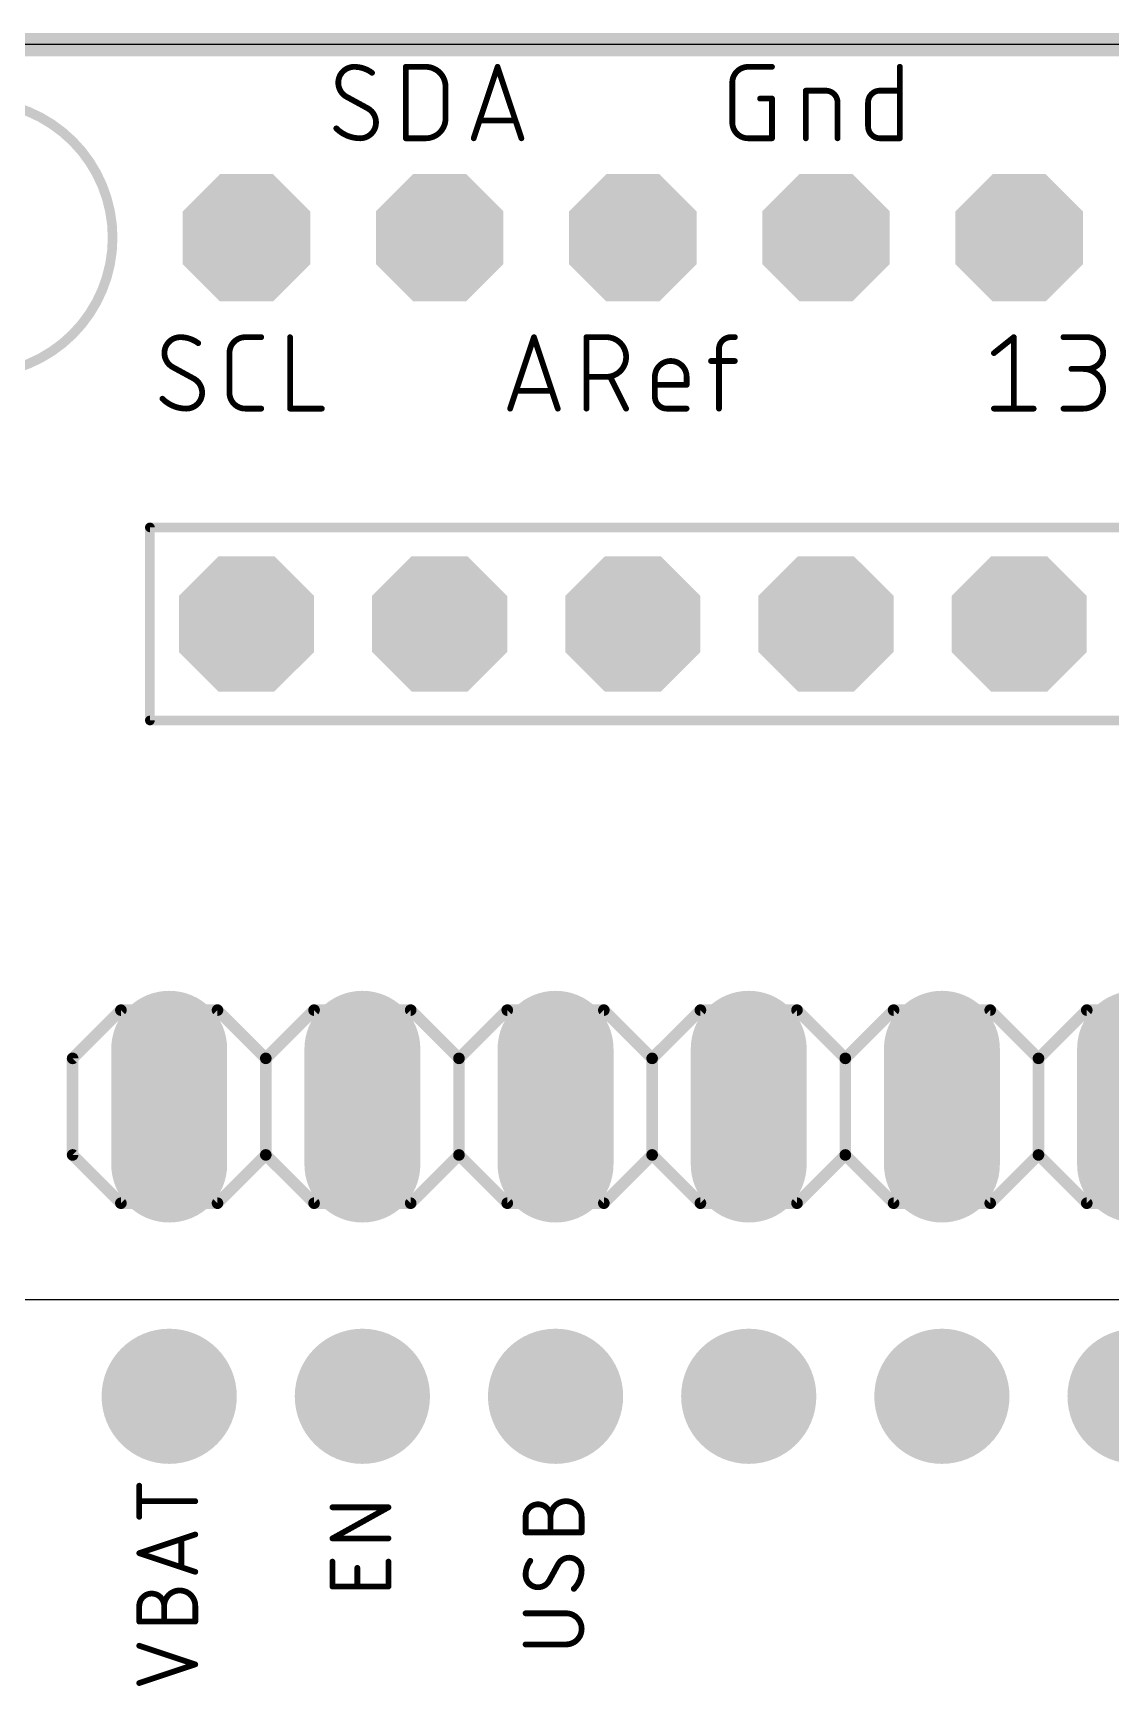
# Model space of a CAD drawing. Extents: x -0.2 to 68.7, y -0.2 to 53.5.
# Drawn here: x 15.99 to 30.16, y 31.75 to 53.49 of the extents above; entities that cross this region are included whole.
import ezdxf

# ---------------------------------------------------------------- set-up
doc = ezdxf.new("R2010")
doc.units = 0
for name, color, linetype in [('17', 82, 'CONTINUOUS'), ('20', 30, 'CONTINUOUS'), ('21', 253, 'CONTINUOUS'), ('51', 253, 'CONTINUOUS')]:
    doc.layers.add(name, color=color, linetype=linetype)

# ---------------------------------------------------------------- blocks, each defined once
blk = doc.blocks.new('RECT')
blk.add_solid([(-0.5, -0.5), (0.5, -0.5), (-0.5, 0.5), (0.5, 0.5)])
blk = doc.blocks.new('LONGP100')
at = {"const_width": 1}
blk.add_lwpolyline([(-0.5, 0), (0.5, 0)], dxfattribs=at)
at = {"const_width": 0.5}
for points in [[(-0.5, 0.25, 1), (-0.5, -0.25)], [(0.5, -0.25, 1), (0.5, 0.25)]]:
    blk.add_lwpolyline(points, format="xyb", dxfattribs=at)
blk = doc.blocks.new('OCTAGONP')
at = {"const_width": 0.5}
blk.add_lwpolyline([(-0.25, -0.1036), (-0.25, 0.1036), (-0.1036, 0.25), (0.1036, 0.25), (0.25, 0.1036), (0.25, -0.1036), (0.1036, -0.25), (-0.1036, -0.25), (-0.25, -0.1036), (-0.25, 0.1036)], dxfattribs=at)
blk = doc.blocks.new('ROUNDP')
at = {"const_width": 0.5}
blk.add_lwpolyline([(0, -0.25, 1), (0, 0.25, 1), (0, -0.25)], format="xyb", dxfattribs=at)

msp = doc.modelspace()

# ---------------------------------------------------------------- linework, layer by layer
at = {"layer": '20', "const_width": 0.3048}
msp.add_lwpolyline([(0.635, 53.34), (64.507, 53.34)], dxfattribs=at)
at = {"layer": '21'}
msp.add_line((49.53, 36.83), (3.81, 36.83), dxfattribs=at)
for points, const_width in [([(20.2121, 53.0479, 0.4142), (20.0032, 52.8391)], 0.0762), ([(20.447, 52.9696, 0.1623), (20.2121, 53.0479)], 0.0762), ([(20.2121, 53.0669, 1), (20.212, 53.0289)], 0.0381), ([(20.212, 53.0288, 1), (20.2121, 53.0669)], 0.0381), ([(20.9105, 53.0479, 1), (20.8724, 53.0479)], 0.0381), ([(20.8915, 53.067, 1), (20.8915, 53.0289)], 0.0381), ([(21.1526, 53.067, 1), (21.1526, 53.0289)], 0.0381), ([(21.4136, 52.7868, 0.4142), (21.1526, 53.0479)], 0.0762), ([(21.1526, 53.0289, 1), (21.1526, 53.067)], 0.0381), ([(22.1155, 53.0539, 1), (22.0794, 53.0419)], 0.0381), ([(22.1155, 53.0419, 1), (22.0794, 53.0539)], 0.0381), ([(25.3929, 53.0479, 0.4142), (25.1841, 52.8391)], 0.0762), ([(25.3929, 53.067, 1), (25.3929, 53.0289)], 0.0381), ([(25.3929, 53.0289, 1), (25.3929, 53.0669)], 0.0381), ([(25.7062, 53.0289, 1), (25.7062, 53.067)], 0.0381), ([(27.4058, 53.0479, 1), (27.3677, 53.0479)], 0.0381), ([(20.0032, 52.8391, 0.2656), (20.1076, 52.6563)], 0.0762), ([(20.0223, 52.8391, 1), (19.9842, 52.8391)], 0.0381), ([(19.9842, 52.8391, 1), (20.0223, 52.8391)], 0.0381), ([(20.4356, 52.9543, 1), (20.4584, 52.9848)], 0.0381), ([(25.2032, 52.8391, 1), (25.1651, 52.8391)], 0.0381), ([(25.1651, 52.8391, 1), (25.2032, 52.8391)], 0.0381), ([(20.1167, 52.673, 1), (20.0985, 52.6396)], 0.0381), ([(20.098, 52.6399, 1), (20.1173, 52.6727)], 0.0381), ([(21.4327, 52.7868, 1), (21.3946, 52.7868)], 0.0381), ([(21.3946, 52.7868, 1), (21.4327, 52.7868)], 0.0381), ([(25.5496, 52.6493, 1), (25.5496, 52.6112)], 0.0381), ([(25.7253, 52.6302, 1), (25.6872, 52.6302)], 0.0381), ([(25.7062, 52.6112, 1), (25.7062, 52.6493)], 0.0381), ([(26.1507, 52.7537, 1), (26.1507, 52.7156)], 0.0381), ([(26.1698, 52.7346, 1), (26.1317, 52.7346)], 0.0381), ([(26.4118, 52.7537, 1), (26.4118, 52.7156)], 0.0381), ([(26.5684, 52.578, 0.4142), (26.4118, 52.7346)], 0.0762), ([(26.4118, 52.7156, 1), (26.4118, 52.7537)], 0.0381), ([(27.1257, 52.7346, 0.4142), (26.9691, 52.578)], 0.0762), ([(27.1257, 52.7537, 1), (27.1257, 52.7156)], 0.0381), ([(27.1257, 52.7156, 1), (27.1257, 52.7537)], 0.0381), ([(27.3868, 52.7156, 1), (27.3868, 52.7537)], 0.0381), ([(20.4992, 52.3169, 0.2656), (20.3948, 52.4997)], 0.0762), ([(20.4045, 52.5161, 1), (20.3851, 52.4833)], 0.0381), ([(20.3857, 52.483, 1), (20.4039, 52.5164)], 0.0381), ([(21.1526, 52.1081, 0.4142), (21.4136, 52.3692)], 0.0762), ([(21.4327, 52.3692, 1), (21.3946, 52.3692)], 0.0381), ([(26.5874, 52.578, 1), (26.5493, 52.578)], 0.0381), ([(26.5493, 52.578, 1), (26.5874, 52.578)], 0.0381), ([(26.9882, 52.578, 1), (26.9501, 52.578)], 0.0381), ([(26.9501, 52.578, 1), (26.9882, 52.578)], 0.0381), ([(19.9771, 52.2386, 0.2), (20.2904, 52.1081)], 0.0762), ([(19.9906, 52.252, 1), (19.9636, 52.2252)], 0.0381), ([(20.2904, 52.1081, 0.4142), (20.4992, 52.3169)], 0.0762), ([(20.5183, 52.3169, 1), (20.4802, 52.3169)], 0.0381), ([(20.4802, 52.3169, 1), (20.5183, 52.3169)], 0.0381), ([(21.3946, 52.3692, 1), (21.4327, 52.3692)], 0.0381), ([(21.8625, 52.3621, 1), (21.8625, 52.324)], 0.0381), ([(22.3324, 52.324, 1), (22.3324, 52.3621)], 0.0381), ([(25.1841, 52.3169, 0.4142), (25.3929, 52.1081)], 0.0762), ([(25.2032, 52.3169, 1), (25.1651, 52.3169)], 0.0381), ([(25.1651, 52.3169, 1), (25.2032, 52.3169)], 0.0381), ([(26.9691, 52.2647, 0.4142), (27.1257, 52.1081)], 0.0762), ([(26.9882, 52.2647, 1), (26.9501, 52.2647)], 0.0381), ([(26.9501, 52.2647, 1), (26.9882, 52.2647)], 0.0381), ([(20.2904, 52.1272, 1), (20.2904, 52.0891)], 0.0381), ([(20.2904, 52.0891, 1), (20.2904, 52.1271)], 0.0381), ([(20.8724, 52.1081, 1), (20.9105, 52.1081)], 0.0381), ([(20.8915, 52.1272, 1), (20.8915, 52.0891)], 0.0381), ([(21.1526, 52.1271, 1), (21.1525, 52.0891)], 0.0381), ([(21.1526, 52.0891, 1), (21.1526, 52.1272)], 0.0381), ([(21.7661, 52.1141, 1), (21.8022, 52.1021)], 0.0381), ([(22.3926, 52.1021, 1), (22.4288, 52.1141)], 0.0381), ([(25.3929, 52.1272, 1), (25.3929, 52.0891)], 0.0381), ([(25.3929, 52.0891, 1), (25.3929, 52.1272)], 0.0381), ([(25.6872, 52.1081, 1), (25.7253, 52.1081)], 0.0381), ([(25.7062, 52.0891, 1), (25.7062, 52.1272)], 0.0381), ([(26.1317, 52.1081, 1), (26.1698, 52.1081)], 0.0381), ([(26.5493, 52.1081, 1), (26.5874, 52.1081)], 0.0381), ([(27.1257, 52.1272, 1), (27.1257, 52.0891)], 0.0381), ([(27.1257, 52.0891, 1), (27.1257, 52.1272)], 0.0381), ([(27.3677, 52.1081, 1), (27.4058, 52.1081)], 0.0381), ([(27.3868, 52.0891, 1), (27.3868, 52.1272)], 0.0381), ([(17.9261, 49.4919, 0.4142), (17.7172, 49.2831)], 0.0762), ([(18.161, 49.4136, 0.1623), (17.9261, 49.4919)], 0.0762), ([(17.9261, 49.5109, 1), (17.926, 49.4729)], 0.0381), ([(17.926, 49.4728, 1), (17.9261, 49.5109)], 0.0381), ([(18.1496, 49.3983, 1), (18.1724, 49.4288)], 0.0381), ([(18.7813, 49.4919, 0.4142), (18.5724, 49.2831)], 0.0762), ([(18.7813, 49.511, 1), (18.7813, 49.4729)], 0.0381), ([(18.7813, 49.4729, 1), (18.7813, 49.5109)], 0.0381), ([(18.9901, 49.4729, 1), (18.9901, 49.511)], 0.0381), ([(19.3883, 49.4919, 1), (19.3502, 49.4919)], 0.0381), ([(22.5944, 49.4979, 1), (22.5583, 49.4859)], 0.0381), ([(22.5944, 49.4859, 1), (22.5583, 49.4979)], 0.0381), ([(23.2659, 49.511, 1), (23.2659, 49.4729)], 0.0381), ([(23.2849, 49.4919, 1), (23.2468, 49.4919)], 0.0381), ([(23.5269, 49.511, 1), (23.5269, 49.4729)], 0.0381), ([(23.5269, 48.9698, 1), (23.5269, 49.4919)], 0.0762), ([(23.5269, 49.4729, 1), (23.5269, 49.511)], 0.0381), ([(25.0278, 49.3353, 1), (24.9897, 49.3353)], 0.0381), ([(25.1654, 49.4919, 0.4142), (25.0088, 49.3353)], 0.0762), ([(25.1654, 49.511, 1), (25.1654, 49.4729)], 0.0381), ([(25.1654, 49.4729, 1), (25.1654, 49.5109)], 0.0381), ([(25.2176, 49.4729, 1), (25.2176, 49.511)], 0.0381), ([(28.9045, 49.4919, 1), (28.8664, 49.4919)], 0.0381), ([(28.8973, 49.477, 1), (28.8735, 49.5068)], 0.0381), ([(29.5388, 49.511, 1), (29.5388, 49.4729)], 0.0381), ([(29.8521, 49.511, 1), (29.8521, 49.4729)], 0.0381), ([(29.8521, 49.0742, 1), (29.8521, 49.4919)], 0.0762), ([(29.8521, 49.4729, 1), (29.8521, 49.511)], 0.0381), ([(17.7172, 49.2831, 0.2656), (17.8216, 49.1003)], 0.0762), ([(17.7363, 49.2831, 1), (17.6982, 49.2831)], 0.0381), ([(17.6982, 49.2831, 1), (17.7363, 49.2831)], 0.0381), ([(17.8307, 49.117, 1), (17.8125, 49.0836)], 0.0381), ([(18.5915, 49.2831, 1), (18.5534, 49.2831)], 0.0381), ([(18.5534, 49.2831, 1), (18.5915, 49.2831)], 0.0381), ([(24.5835, 48.9698, 1), (24.1658, 48.9698)], 0.0762), ([(24.9043, 49.1977, 1), (24.9043, 49.1596)], 0.0381), ([(24.9897, 49.3353, 1), (25.0278, 49.3353)], 0.0381), ([(25.2176, 49.1596, 1), (25.2176, 49.1977)], 0.0381), ([(28.6125, 49.2979, 1), (28.6363, 49.2682)], 0.0381), ([(17.812, 49.0839, 1), (17.8313, 49.1167)], 0.0381), ([(18.2132, 48.7609, 0.2656), (18.1088, 48.9437)], 0.0762), ([(18.1185, 48.9601, 1), (18.0991, 48.9273)], 0.0381), ([(18.0997, 48.927, 1), (18.1179, 48.9604)], 0.0381), ([(23.2659, 48.9888, 1), (23.2659, 48.9507)], 0.0381), ([(23.5269, 48.9888, 1), (23.5269, 48.9507)], 0.0381), ([(23.5269, 48.9507, 1), (23.5269, 48.9888)], 0.0381), ([(23.5962, 48.9783, 1), (23.5621, 48.9613)], 0.0381), ([(24.1849, 48.9698, 1), (24.1468, 48.9698)], 0.0381), ([(24.1468, 48.9698, 1), (24.1849, 48.9698)], 0.0381), ([(24.6026, 48.9698, 1), (24.5645, 48.9698)], 0.0381), ([(24.5645, 48.9698, 1), (24.6026, 48.9698)], 0.0381), ([(29.6432, 49.0933, 1), (29.6432, 49.0552)], 0.0381), ([(29.7998, 48.5521, 1), (29.7998, 49.0742)], 0.0762), ([(29.7998, 49.0933, 1), (29.7998, 49.0552)], 0.0381), ([(29.8521, 49.0933, 1), (29.8521, 49.0552)], 0.0381), ([(29.8521, 49.0552, 1), (29.8521, 49.0933)], 0.0381), ([(17.6911, 48.6826, 0.2), (18.0044, 48.5521)], 0.0762), ([(17.7046, 48.696, 1), (17.6776, 48.6692)], 0.0381), ([(18.0044, 48.5521, 0.4142), (18.2132, 48.7609)], 0.0762), ([(18.2323, 48.7609, 1), (18.1942, 48.7609)], 0.0381), ([(18.1942, 48.7609, 1), (18.2323, 48.7609)], 0.0381), ([(18.5724, 48.7609, 0.4142), (18.7813, 48.5521)], 0.0762), ([(18.5915, 48.7609, 1), (18.5534, 48.7609)], 0.0381), ([(18.5534, 48.7609, 1), (18.5915, 48.7609)], 0.0381), ([(22.3414, 48.8061, 1), (22.3414, 48.768)], 0.0381), ([(22.8113, 48.768, 1), (22.8113, 48.8061)], 0.0381), ([(24.1658, 48.8844, 1), (24.1658, 48.8463)], 0.0381), ([(24.1658, 48.7087, 0.4142), (24.3225, 48.5521)], 0.0762), ([(24.1849, 48.7087, 1), (24.1468, 48.7087)], 0.0381), ([(24.1468, 48.7087, 1), (24.1849, 48.7087)], 0.0381), ([(24.5645, 48.8654, 1), (24.6026, 48.8654)], 0.0381), ([(24.5835, 48.8463, 1), (24.5835, 48.8844)], 0.0381), ([(18.0044, 48.5712, 1), (18.0044, 48.5331)], 0.0381), ([(18.0044, 48.5331, 1), (18.0044, 48.5711)], 0.0381), ([(18.7813, 48.5712, 1), (18.7813, 48.5331)], 0.0381), ([(18.7813, 48.5331, 1), (18.7813, 48.5712)], 0.0381), ([(18.9901, 48.5331, 1), (18.9901, 48.5712)], 0.0381), ([(19.3692, 48.5712, 1), (19.3692, 48.5331)], 0.0381), ([(19.3502, 48.5521, 1), (19.3883, 48.5521)], 0.0381), ([(19.7869, 48.5331, 1), (19.7869, 48.5712)], 0.0381), ([(22.245, 48.5581, 1), (22.2812, 48.5461)], 0.0381), ([(22.8716, 48.5461, 1), (22.9077, 48.5581)], 0.0381), ([(23.2468, 48.5521, 1), (23.2849, 48.5521)], 0.0381), ([(23.771, 48.5436, 1), (23.805, 48.5606)], 0.0381), ([(24.3225, 48.5712, 1), (24.3225, 48.5331)], 0.0381), ([(24.3225, 48.5331, 1), (24.3225, 48.5712)], 0.0381), ([(24.5835, 48.5331, 1), (24.5835, 48.5712)], 0.0381), ([(24.9897, 48.5521, 1), (25.0278, 48.5521)], 0.0381), ([(28.6244, 48.5712, 1), (28.6244, 48.5331)], 0.0381), ([(28.8664, 48.5521, 1), (28.9045, 48.5521)], 0.0381), ([(29.1465, 48.5331, 1), (29.1465, 48.5712)], 0.0381), ([(29.5388, 48.5712, 1), (29.5388, 48.5331)], 0.0381), ([(29.7998, 48.5712, 1), (29.7998, 48.5331)], 0.0381), ([(29.7998, 48.5331, 1), (29.7998, 48.5712)], 0.0381), ([(17.526, 47.0218, 1), (17.526, 46.9582)], 0.0635), ([(17.5577, 46.99, 1), (17.4943, 46.99)], 0.0635), ([(17.526, 44.4818, 1), (17.526, 44.4183)], 0.0635), ([(17.4943, 44.45, 1), (17.5577, 44.45)], 0.0635), ([(17.145, 40.6781, 1), (17.145, 40.6019)], 0.0762), ([(17.1719, 40.6131, 1), (17.1181, 40.6669)], 0.0762), ([(18.4419, 40.6669, 1), (18.3881, 40.6131)], 0.0762), ([(18.415, 40.6019, 1), (18.415, 40.6781)], 0.0762), ([(19.685, 40.6781, 1), (19.685, 40.6019)], 0.0762), ([(19.7119, 40.6131, 1), (19.6581, 40.6669)], 0.0762), ([(20.9819, 40.6669, 1), (20.9281, 40.6131)], 0.0762), ([(20.955, 40.6019, 1), (20.955, 40.6781)], 0.0762), ([(22.225, 40.6781, 1), (22.225, 40.6019)], 0.0762), ([(22.2519, 40.6131, 1), (22.1981, 40.6669)], 0.0762), ([(23.5219, 40.6669, 1), (23.4681, 40.6131)], 0.0762), ([(23.495, 40.6019, 1), (23.495, 40.6781)], 0.0762), ([(24.765, 40.6781, 1), (24.765, 40.6019)], 0.0762), ([(24.7919, 40.6131, 1), (24.7381, 40.6669)], 0.0762), ([(26.0619, 40.6669, 1), (26.0081, 40.6131)], 0.0762), ([(26.035, 40.6019, 1), (26.035, 40.6781)], 0.0762), ([(27.305, 40.6781, 1), (27.305, 40.6019)], 0.0762), ([(27.3319, 40.6131, 1), (27.2781, 40.6669)], 0.0762), ([(28.6019, 40.6669, 1), (28.5481, 40.6131)], 0.0762), ([(28.575, 40.6019, 1), (28.575, 40.6781)], 0.0762), ([(29.845, 40.6781, 1), (29.845, 40.6019)], 0.0762), ([(29.8719, 40.6131, 1), (29.8181, 40.6669)], 0.0762), ([(16.5481, 40.005, 1), (16.4719, 40.005)], 0.0762), ([(16.4831, 40.0319, 1), (16.5369, 39.9781)], 0.0762), ([(19.0881, 40.005, 1), (19.0119, 40.005)], 0.0762), ([(19.0231, 40.0319, 1), (19.0769, 39.9781)], 0.0762), ([(19.0231, 39.9781, 1), (19.0769, 40.0319)], 0.0762), ([(21.6281, 40.005, 1), (21.5519, 40.005)], 0.0762), ([(21.5631, 40.0319, 1), (21.6169, 39.9781)], 0.0762), ([(21.5631, 39.9781, 1), (21.6169, 40.0319)], 0.0762), ([(24.1681, 40.005, 1), (24.0919, 40.005)], 0.0762), ([(24.1031, 40.0319, 1), (24.1569, 39.9781)], 0.0762), ([(24.1031, 39.9781, 1), (24.1569, 40.0319)], 0.0762), ([(26.7081, 40.005, 1), (26.6319, 40.005)], 0.0762), ([(26.6431, 40.0319, 1), (26.6969, 39.9781)], 0.0762), ([(26.6431, 39.9781, 1), (26.6969, 40.0319)], 0.0762), ([(29.2481, 40.005, 1), (29.1719, 40.005)], 0.0762), ([(29.1831, 40.0319, 1), (29.2369, 39.9781)], 0.0762), ([(29.1831, 39.9781, 1), (29.2369, 40.0319)], 0.0762), ([(16.4719, 38.735, 1), (16.5481, 38.735)], 0.0762), ([(16.5369, 38.7619, 1), (16.4831, 38.7081)], 0.0762), ([(19.0119, 38.735, 1), (19.0881, 38.735)], 0.0762), ([(19.0769, 38.7619, 1), (19.0231, 38.7081)], 0.0762), ([(19.0769, 38.7081, 1), (19.0231, 38.7619)], 0.0762), ([(21.5519, 38.735, 1), (21.6281, 38.735)], 0.0762), ([(21.6169, 38.7619, 1), (21.5631, 38.7081)], 0.0762), ([(21.6169, 38.7081, 1), (21.5631, 38.7619)], 0.0762), ([(24.0919, 38.735, 1), (24.1681, 38.735)], 0.0762), ([(24.1569, 38.7619, 1), (24.1031, 38.7081)], 0.0762), ([(24.1569, 38.7081, 1), (24.1031, 38.7619)], 0.0762), ([(26.6319, 38.735, 1), (26.7081, 38.735)], 0.0762), ([(26.6969, 38.7619, 1), (26.6431, 38.7081)], 0.0762), ([(26.6969, 38.7081, 1), (26.6431, 38.7619)], 0.0762), ([(29.1719, 38.735, 1), (29.2481, 38.735)], 0.0762), ([(29.2369, 38.7619, 1), (29.1831, 38.7081)], 0.0762), ([(29.2369, 38.7081, 1), (29.1831, 38.7619)], 0.0762), ([(17.145, 38.1381, 1), (17.145, 38.0619)], 0.0762), ([(17.1181, 38.0731, 1), (17.1719, 38.1269)], 0.0762), ([(18.3881, 38.1269, 1), (18.4419, 38.0731)], 0.0762), ([(18.415, 38.0619, 1), (18.415, 38.1381)], 0.0762), ([(19.685, 38.1381, 1), (19.685, 38.0619)], 0.0762), ([(19.6581, 38.0731, 1), (19.7119, 38.1269)], 0.0762), ([(20.9281, 38.1269, 1), (20.9819, 38.0731)], 0.0762), ([(20.955, 38.0619, 1), (20.955, 38.1381)], 0.0762), ([(22.225, 38.1381, 1), (22.225, 38.0619)], 0.0762), ([(22.1981, 38.0731, 1), (22.2519, 38.1269)], 0.0762), ([(23.4681, 38.1269, 1), (23.5219, 38.0731)], 0.0762), ([(23.495, 38.0619, 1), (23.495, 38.1381)], 0.0762), ([(24.765, 38.1381, 1), (24.765, 38.0619)], 0.0762), ([(24.7381, 38.0731, 1), (24.7919, 38.1269)], 0.0762), ([(26.0081, 38.1269, 1), (26.0619, 38.0731)], 0.0762), ([(26.035, 38.0619, 1), (26.035, 38.1381)], 0.0762), ([(27.305, 38.1381, 1), (27.305, 38.0619)], 0.0762), ([(27.2781, 38.0731, 1), (27.3319, 38.1269)], 0.0762), ([(28.5481, 38.1269, 1), (28.6019, 38.0731)], 0.0762), ([(28.575, 38.0619, 1), (28.575, 38.1381)], 0.0762), ([(29.845, 38.1381, 1), (29.845, 38.0619)], 0.0762), ([(29.8181, 38.0731, 1), (29.8719, 38.1269)], 0.0762), ([(17.4054, 34.384, 1), (17.3673, 34.384)], 0.0381), ([(17.3863, 34.1985, 1), (17.3863, 34.1604)], 0.0381), ([(18.1229, 34.1604, 1), (18.1229, 34.1985)], 0.0381), ([(19.9263, 34.1188, 1), (19.9263, 34.0807)], 0.0381), ([(20.6722, 34.0831, 1), (20.6536, 34.1164)], 0.0381), ([(20.6629, 34.0807, 1), (20.6629, 34.1188)], 0.0381), ([(22.7937, 33.9755, 1), (22.4663, 33.9755)], 0.0762), ([(23.2029, 33.9755, 1), (22.7937, 33.9755)], 0.0762), ([(17.3673, 33.9748, 1), (17.4054, 33.9748)], 0.0381), ([(22.4854, 33.9755, 1), (22.4473, 33.9755)], 0.0381), ([(22.4473, 33.9755, 1), (22.4854, 33.9755)], 0.0381), ([(22.8127, 33.9755, 1), (22.7746, 33.9755)], 0.0381), ([(22.7746, 33.9755, 1), (22.8127, 33.9755)], 0.0381), ([(22.7746, 33.9755, 1), (22.8127, 33.9755)], 0.0381), ([(23.2219, 33.9755, 1), (23.1838, 33.9755)], 0.0381), ([(23.1838, 33.9755, 1), (23.2219, 33.9755)], 0.0381), ([(17.9578, 33.6808, 1), (17.9197, 33.6808)], 0.0381), ([(18.1289, 33.7241, 1), (18.1169, 33.7603)], 0.0381), ([(19.9263, 33.7096, 1), (19.9263, 33.6715)], 0.0381), ([(19.917, 33.7072, 1), (19.9356, 33.6739)], 0.0381), ([(20.6629, 33.6715, 1), (20.6629, 33.7096)], 0.0381), ([(22.4663, 33.79, 1), (22.4663, 33.7519)], 0.0381), ([(22.4473, 33.7709, 1), (22.4854, 33.7709)], 0.0381), ([(22.7746, 33.7709, 1), (22.8127, 33.7709)], 0.0381), ([(23.1838, 33.7709, 1), (23.2219, 33.7709)], 0.0381), ([(23.2029, 33.7519, 1), (23.2029, 33.79)], 0.0381), ([(17.3923, 33.5147, 1), (17.3803, 33.4786)], 0.0381), ([(17.3803, 33.5147, 1), (17.3923, 33.4786)], 0.0381), ([(17.9197, 33.3125, 1), (17.9578, 33.3125)], 0.0381), ([(18.1169, 33.2331, 1), (18.1289, 33.2692)], 0.0381), ([(19.9454, 33.3855, 1), (19.9073, 33.3855)], 0.0381), ([(20.2727, 33.3036, 1), (20.2346, 33.3036)], 0.0381), ([(20.682, 33.3855, 1), (20.6439, 33.3855)], 0.0381), ([(22.5277, 33.3959, 0.1623), (22.4663, 33.2118)], 0.0762), ([(22.5429, 33.3845, 1), (22.5124, 33.4073)], 0.0381), ([(23.0392, 33.4368, 0.2656), (22.896, 33.355)], 0.0762), ([(22.8796, 33.3647, 1), (22.9124, 33.3453)], 0.0381), ([(22.9127, 33.3459, 1), (22.8793, 33.3641)], 0.0381), ([(23.2029, 33.2732, 0.4142), (23.0392, 33.4368)], 0.0762), ([(23.0392, 33.4559, 1), (23.0392, 33.4178)], 0.0381), ([(23.0392, 33.4178, 1), (23.0392, 33.4559)], 0.0381), ([(23.1006, 33.0276, 0.2), (23.2029, 33.2732)], 0.0762), ([(23.2219, 33.2731, 1), (23.1838, 33.2732)], 0.0381), ([(23.1839, 33.2732, 1), (23.222, 33.2732)], 0.0381), ([(19.9263, 33.0772, 1), (19.9263, 33.0391)], 0.0381), ([(19.9073, 33.0581, 1), (19.9454, 33.0581)], 0.0381), ([(20.2346, 33.0581, 1), (20.2727, 33.0581)], 0.0381), ([(20.6439, 33.0581, 1), (20.682, 33.0581)], 0.0381), ([(20.6629, 33.0391, 1), (20.6629, 33.0772)], 0.0381), ([(22.4663, 33.2118, 0.4142), (22.63, 33.0481)], 0.0762), ([(22.4854, 33.2118, 1), (22.4473, 33.2118)], 0.0381), ([(22.4473, 33.2118, 1), (22.4854, 33.2118)], 0.0381), ([(22.63, 33.0481, 0.2656), (22.7732, 33.1299)], 0.0762), ([(22.63, 33.0671, 1), (22.63, 33.029)], 0.0381), ([(22.63, 33.029, 1), (22.63, 33.0671)], 0.0381), ([(22.7565, 33.139, 1), (22.7899, 33.1208)], 0.0381), ([(22.7896, 33.1203, 1), (22.7568, 33.1396)], 0.0381), ([(23.0872, 33.0411, 1), (23.114, 33.0141)], 0.0381), ([(17.7137, 32.8013, 1), (17.3863, 32.8013)], 0.0762), ([(17.4054, 32.8013, 1), (17.3673, 32.8013)], 0.0381), ([(18.1229, 32.8013, 1), (17.7137, 32.8013)], 0.0762), ([(17.7327, 32.8013, 1), (17.6946, 32.8013)], 0.0381), ([(18.142, 32.8013, 1), (18.1039, 32.8013)], 0.0381), ([(17.3863, 32.6157, 1), (17.3863, 32.5776)], 0.0381), ([(17.3673, 32.8013, 1), (17.4054, 32.8013)], 0.0381), ([(17.3673, 32.5967, 1), (17.4054, 32.5967)], 0.0381), ([(17.6946, 32.8013, 1), (17.7327, 32.8013)], 0.0381), ([(17.6946, 32.8013, 1), (17.7327, 32.8013)], 0.0381), ([(17.6946, 32.5967, 1), (17.7327, 32.5967)], 0.0381), ([(18.1038, 32.8013, 1), (18.1419, 32.8013)], 0.0381), ([(18.1039, 32.5967, 1), (18.142, 32.5967)], 0.0381), ([(18.1229, 32.5776, 1), (18.1229, 32.6157)], 0.0381), ([(22.4663, 32.7244, 1), (22.4663, 32.6863)], 0.0381), ([(22.9983, 32.7244, 1), (22.9983, 32.6863)], 0.0381), ([(22.9983, 32.2961, 1), (22.9983, 32.7053)], 0.0762), ([(22.9983, 32.6863, 1), (22.9983, 32.7244)], 0.0381), ([(17.3923, 32.2972, 1), (17.3803, 32.2611)], 0.0381), ([(22.4663, 32.3152, 1), (22.4663, 32.2771)], 0.0381), ([(22.9983, 32.3152, 1), (22.9983, 32.2771)], 0.0381), ([(22.9983, 32.2771, 1), (22.9983, 32.3152)], 0.0381), ([(18.1289, 32.0156, 1), (18.1169, 32.0517)], 0.0381), ([(18.1169, 32.0156, 1), (18.1289, 32.0517)], 0.0381), ([(17.3803, 31.8062, 1), (17.3923, 31.77)], 0.0381)]:
    msp.add_lwpolyline(points, format="xyb", dxfattribs=dict(at, const_width=const_width))
for points, const_width in [([(20.8915, 52.1081), (20.8915, 53.0479)], 0.0762), ([(20.8915, 53.0479), (21.1526, 53.0479)], 0.0762), ([(21.7842, 52.1081), (22.0974, 53.0479)], 0.0762), ([(22.0974, 53.0479), (22.4107, 52.1081)], 0.0762), ([(25.3929, 53.0479), (25.7062, 53.0479)], 0.0762), ([(27.3868, 53.0479), (27.3868, 52.1081)], 0.0762), ([(25.1841, 52.3169), (25.1841, 52.8391)], 0.0762), ([(20.3948, 52.4997), (20.1076, 52.6563)], 0.0762), ([(21.4136, 52.7868), (21.4136, 52.3692)], 0.0762), ([(25.5496, 52.6302), (25.7062, 52.6302)], 0.0762), ([(25.7062, 52.6302), (25.7062, 52.1081)], 0.0762), ([(26.1507, 52.1081), (26.1507, 52.7346)], 0.0762), ([(26.1507, 52.7346), (26.4118, 52.7346)], 0.0762), ([(27.1257, 52.7346), (27.3868, 52.7346)], 0.0762), ([(26.5684, 52.578), (26.5684, 52.1081)], 0.0762), ([(26.9691, 52.2647), (26.9691, 52.578)], 0.0762), ([(22.3324, 52.3431), (21.8625, 52.3431)], 0.0762), ([(21.1526, 52.1081), (20.8915, 52.1081)], 0.0762), ([(25.7062, 52.1081), (25.3929, 52.1081)], 0.0762), ([(27.3868, 52.1081), (27.1257, 52.1081)], 0.0762), ([(18.7813, 49.4919), (18.9901, 49.4919)], 0.0762), ([(19.3692, 49.4919), (19.3692, 48.5521)], 0.0762), ([(22.2631, 48.5521), (22.5764, 49.4919)], 0.0762), ([(22.5764, 49.4919), (22.8896, 48.5521)], 0.0762), ([(23.2659, 48.5521), (23.2659, 49.4919)], 0.0762), ([(23.2659, 49.4919), (23.5269, 49.4919)], 0.0762), ([(25.0088, 48.5521), (25.0088, 49.3353)], 0.0762), ([(25.1654, 49.4919), (25.2176, 49.4919)], 0.0762), ([(28.6244, 49.2831), (28.8854, 49.4919)], 0.0762), ([(28.8854, 49.4919), (28.8854, 48.5521)], 0.0762), ([(29.5388, 49.4919), (29.8521, 49.4919)], 0.0762), ([(18.1088, 48.9437), (17.8216, 49.1003)], 0.0762), ([(18.5724, 48.7609), (18.5724, 49.2831)], 0.0762), ([(24.9043, 49.1786), (25.2176, 49.1786)], 0.0762), ([(23.5269, 48.9698), (23.2659, 48.9698)], 0.0762), ([(23.788, 48.5521), (23.5792, 48.9698)], 0.0762), ([(24.1658, 48.7087), (24.1658, 48.9698)], 0.0762), ([(24.5835, 48.9698), (24.5835, 48.8654)], 0.0762), ([(29.8521, 49.0742), (29.6432, 49.0742)], 0.0762), ([(22.8113, 48.7871), (22.3414, 48.7871)], 0.0762), ([(24.5835, 48.8654), (24.1658, 48.8654)], 0.0762), ([(18.9901, 48.5521), (18.7813, 48.5521)], 0.0762), ([(19.3692, 48.5521), (19.7869, 48.5521)], 0.0762), ([(24.5835, 48.5521), (24.3225, 48.5521)], 0.0762), ([(28.6244, 48.5521), (29.1465, 48.5521)], 0.0762), ([(29.5388, 48.5521), (29.7998, 48.5521)], 0.0762), ([(17.526, 46.99), (42.926, 46.99)], 0.127), ([(17.526, 44.45), (17.526, 46.99)], 0.127), ([(42.926, 44.45), (17.526, 44.45)], 0.127), ([(17.145, 40.64), (16.51, 40.005)], 0.1524), ([(17.145, 40.64), (18.415, 40.64)], 0.1524), ([(18.415, 40.64), (19.05, 40.005)], 0.1524), ([(19.05, 40.005), (19.685, 40.64)], 0.1524), ([(19.685, 40.64), (20.955, 40.64)], 0.1524), ([(20.955, 40.64), (21.59, 40.005)], 0.1524), ([(21.59, 40.005), (22.225, 40.64)], 0.1524), ([(22.225, 40.64), (23.495, 40.64)], 0.1524), ([(23.495, 40.64), (24.13, 40.005)], 0.1524), ([(24.765, 40.64), (24.13, 40.005)], 0.1524), ([(24.765, 40.64), (26.035, 40.64)], 0.1524), ([(26.035, 40.64), (26.67, 40.005)], 0.1524), ([(26.67, 40.005), (27.305, 40.64)], 0.1524), ([(27.305, 40.64), (28.575, 40.64)], 0.1524), ([(28.575, 40.64), (29.21, 40.005)], 0.1524), ([(29.21, 40.005), (29.845, 40.64)], 0.1524), ([(29.845, 40.64), (31.115, 40.64)], 0.1524), ([(16.51, 40.005), (16.51, 38.735)], 0.1524), ([(19.05, 40.005), (19.05, 38.735)], 0.1524), ([(21.59, 40.005), (21.59, 38.735)], 0.1524), ([(24.13, 40.005), (24.13, 38.735)], 0.1524), ([(26.67, 40.005), (26.67, 38.735)], 0.1524), ([(29.21, 40.005), (29.21, 38.735)], 0.1524), ([(16.51, 38.735), (17.145, 38.1)], 0.1524), ([(19.05, 38.735), (18.415, 38.1)], 0.1524), ([(19.685, 38.1), (19.05, 38.735)], 0.1524), ([(21.59, 38.735), (20.955, 38.1)], 0.1524), ([(22.225, 38.1), (21.59, 38.735)], 0.1524), ([(24.13, 38.735), (23.495, 38.1)], 0.1524), ([(24.13, 38.735), (24.765, 38.1)], 0.1524), ([(26.67, 38.735), (26.035, 38.1)], 0.1524), ([(27.305, 38.1), (26.67, 38.735)], 0.1524), ([(29.21, 38.735), (28.575, 38.1)], 0.1524), ([(29.845, 38.1), (29.21, 38.735)], 0.1524), ([(18.415, 38.1), (17.145, 38.1)], 0.1524), ([(20.955, 38.1), (19.685, 38.1)], 0.1524), ([(23.495, 38.1), (22.225, 38.1)], 0.1524), ([(26.035, 38.1), (24.765, 38.1)], 0.1524), ([(28.575, 38.1), (27.305, 38.1)], 0.1524), ([(31.115, 38.1), (29.845, 38.1)], 0.1524), ([(17.3863, 33.9748), (17.3863, 34.384)], 0.0762), ([(18.1229, 34.1794), (17.3863, 34.1794)], 0.0762), ([(19.9263, 33.6905), (20.6629, 34.0997)], 0.0762), ([(20.6629, 34.0997), (19.9263, 34.0997)], 0.0762), ([(22.4663, 33.7709), (22.4663, 33.9755)], 0.0762), ([(22.7937, 33.7709), (22.7937, 33.9755)], 0.0762), ([(23.2029, 33.9755), (23.2029, 33.7709)], 0.0762), ([(17.3863, 33.4967), (18.1229, 33.7422)], 0.0762), ([(17.9388, 33.6808), (17.9388, 33.3125)], 0.0762), ([(20.6629, 33.6905), (19.9263, 33.6905)], 0.0762), ([(23.2029, 33.7709), (22.4663, 33.7709)], 0.0762), ([(18.1229, 33.2511), (17.3863, 33.4967)], 0.0762), ([(19.9263, 33.0581), (19.9263, 33.3855)], 0.0762), ([(20.2537, 33.0581), (20.2537, 33.3036)], 0.0762), ([(20.6629, 33.3855), (20.6629, 33.0581)], 0.0762), ([(22.896, 33.355), (22.7732, 33.1299)], 0.0762), ([(20.6629, 33.0581), (19.9263, 33.0581)], 0.0762), ([(17.3863, 32.5967), (17.3863, 32.8013)], 0.0762), ([(17.7137, 32.5967), (17.7137, 32.8013)], 0.0762), ([(18.1229, 32.8013), (18.1229, 32.5967)], 0.0762), ([(18.1229, 32.5967), (17.3863, 32.5967)], 0.0762), ([(22.9983, 32.7053), (22.4663, 32.7053)], 0.0762), ([(18.1229, 32.0336), (17.3863, 32.2792)], 0.0762), ([(22.4663, 32.2961), (22.9983, 32.2961)], 0.0762), ([(17.3863, 31.7881), (18.1229, 32.0336)], 0.0762)]:
    msp.add_lwpolyline(points, dxfattribs=dict(at, const_width=const_width))
at = {"layer": '51'}
msp.add_line((64.516, 53.34), (0, 53.34), dxfattribs=at)
at = {"layer": '51', "const_width": 0.127}
msp.add_lwpolyline([(15.24, 49.004, 1), (15.24, 52.596, 1), (15.24, 49.004)], format="xyb", dxfattribs=at)

# ---------------------------------------------------------------- block references
at = {"layer": '17'}
for name, p, xscale, yscale in [('OCTAGONP', (18.796, 50.8), 1.6764, 1.6764), ('OCTAGONP', (18.796, 50.8), 1.6764, 1.6764), ('OCTAGONP', (21.336, 50.8), 1.6764, 1.6764), ('OCTAGONP', (21.336, 50.8), 1.6764, 1.6764), ('OCTAGONP', (23.876, 50.8), 1.6764, 1.6764), ('OCTAGONP', (23.876, 50.8), 1.6764, 1.6764), ('OCTAGONP', (26.416, 50.8), 1.6764, 1.6764), ('OCTAGONP', (26.416, 50.8), 1.6764, 1.6764), ('OCTAGONP', (28.956, 50.8), 1.6764, 1.6764), ('OCTAGONP', (28.956, 50.8), 1.6764, 1.6764), ('ROUNDP', (17.78, 35.56), 1.778, 1.778), ('ROUNDP', (17.78, 35.56), 1.778, 1.778), ('ROUNDP', (20.32, 35.56), 1.778, 1.778), ('ROUNDP', (20.32, 35.56), 1.778, 1.778), ('ROUNDP', (22.86, 35.56), 1.778, 1.778), ('ROUNDP', (22.86, 35.56), 1.778, 1.778), ('ROUNDP', (25.4, 35.56), 1.778, 1.778), ('ROUNDP', (25.4, 35.56), 1.778, 1.778), ('ROUNDP', (27.94, 35.56), 1.778, 1.778), ('ROUNDP', (27.94, 35.56), 1.778, 1.778), ('ROUNDP', (30.48, 35.56), 1.778, 1.778), ('ROUNDP', (30.48, 35.56), 1.778, 1.778)]:
    msp.add_blockref(name, p, dxfattribs=dict(at, xscale=xscale, yscale=yscale))
at = {"layer": '17', "rotation": 90}
for name, p, xscale, yscale in [('OCTAGONP', (18.796, 45.72), 1.778, 1.778), ('OCTAGONP', (18.796, 45.72), 1.778, 1.778), ('OCTAGONP', (21.336, 45.72), 1.778, 1.778), ('OCTAGONP', (21.336, 45.72), 1.778, 1.778), ('OCTAGONP', (23.876, 45.72), 1.778, 1.778), ('OCTAGONP', (23.876, 45.72), 1.778, 1.778), ('OCTAGONP', (26.416, 45.72), 1.778, 1.778), ('OCTAGONP', (26.416, 45.72), 1.778, 1.778), ('OCTAGONP', (28.956, 45.72), 1.778, 1.778), ('OCTAGONP', (28.956, 45.72), 1.778, 1.778), ('LONGP100', (17.78, 39.37), 1.524, 1.524), ('LONGP100', (17.78, 39.37), 1.524, 1.524), ('LONGP100', (20.32, 39.37), 1.524, 1.524), ('LONGP100', (20.32, 39.37), 1.524, 1.524), ('LONGP100', (22.86, 39.37), 1.524, 1.524), ('LONGP100', (22.86, 39.37), 1.524, 1.524), ('LONGP100', (25.4, 39.37), 1.524, 1.524), ('LONGP100', (25.4, 39.37), 1.524, 1.524), ('LONGP100', (27.94, 39.37), 1.524, 1.524), ('LONGP100', (27.94, 39.37), 1.524, 1.524), ('LONGP100', (30.48, 39.37), 1.524, 1.524), ('LONGP100', (30.48, 39.37), 1.524, 1.524)]:
    msp.add_blockref(name, p, dxfattribs=dict(at, xscale=xscale, yscale=yscale))
at = {"layer": '51', "xscale": 0.508, "yscale": 0.508}
for p in [(18.796, 45.72), (21.336, 45.72), (23.876, 45.72), (26.416, 45.72), (28.956, 45.72), (17.78, 39.37), (20.32, 39.37), (22.86, 39.37), (25.4, 39.37), (27.94, 39.37)]:
    msp.add_blockref('RECT', p, dxfattribs=at)

doc.saveas('drawing.dxf')
